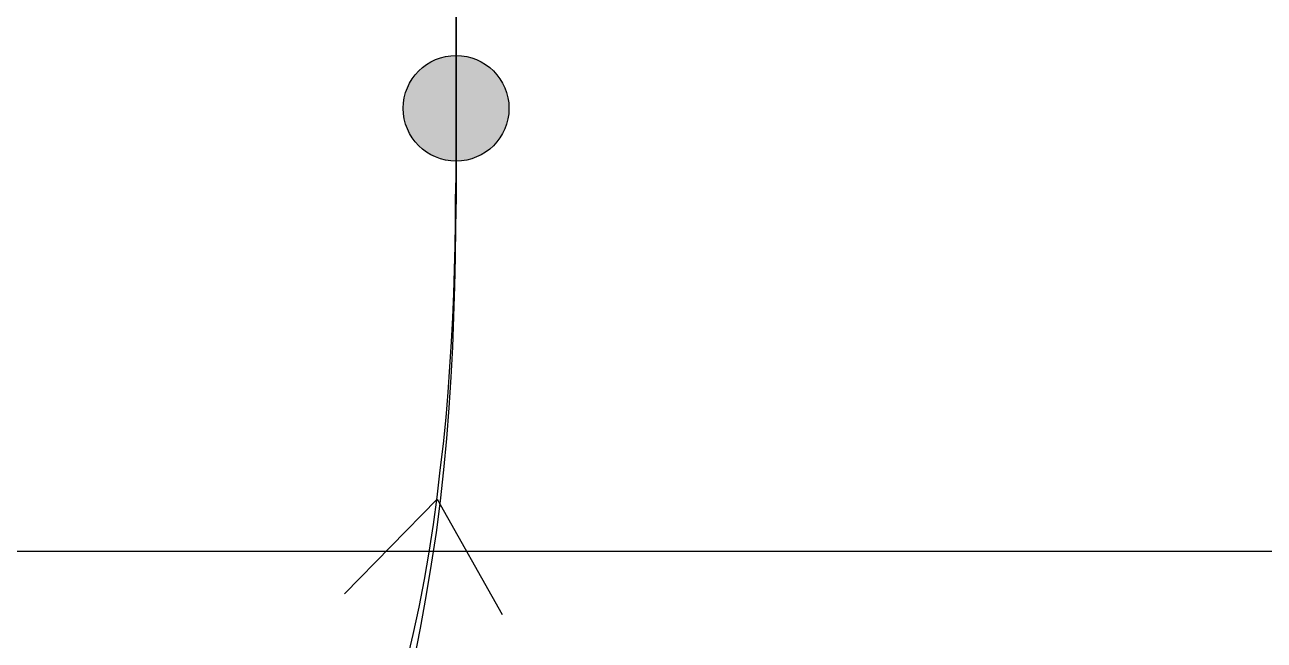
# Model space of a CAD drawing. Header units: millimetres. Extents: x -18594 to 273470, y -238787 to 48452.
# Drawn here: x 72165 to 74510, y -117076 to -115911 of the extents above; entities that cross this region are included whole.
import ezdxf

# ---------------------------------------------------------------- set-up
doc = ezdxf.new("R2010")
doc.units = ezdxf.units.MM
doc.layers.add('AM_BOR', color=4, linetype='Continuous', lineweight=25)
for name, color, linetype, true_color in [('Xref AGV layout$0$Ndc8_F_Moderate', 5, 'Continuous', 0x0000ff), ('Xref AGV layout$0$Ndc8_F_TurnRightModerate', 5, 'Continuous', 0x0000ff), ('Xref AGV layout$0$Ndc8_InAdjust_HOP', 1, 'Continuous', 0xff0000), ('Xref AGV layout$0$Ndc8_Point', 7, 'Continuous', 0x000080), ('Xref AGV layout$0$Ndc8_R_TurnLeft_InAdj_Slow', 1, 'Continuous', 0xff0000)]:
    doc.layers.add(name, color=color, linetype=linetype, true_color=true_color)

# ---------------------------------------------------------------- blocks, each defined once
blk = doc.blocks.new('Xref AGV layout$0$Double AGV')
blk.add_lwpolyline([(31012.9, -233312), (37805.7, -233312), (37805.7, -235469.6), (31012.9, -235469.6)], close=True)
blk = doc.blocks.new('Xref AGV layout')
at = {"layer": 'Xref AGV layout$0$Ndc8_Point'}
h = blk.add_hatch(color=256, dxfattribs=at)
edge = h.paths.add_edge_path(flags=0)
edge.add_arc((72981, -116069), 100, 0, 360)
at = {"layer": 'Xref AGV layout$0$Ndc8_F_Moderate'}
blk.add_lwpolyline([(72981, -113478), (72981, -116069)], dxfattribs=at)
at = {"layer": 'Xref AGV layout$0$Ndc8_F_TurnRightModerate'}
blk.add_lwpolyline([(72981, -116069), (72981, -116125), (72981, -116181), (72981, -116237), (72980, -116293), (72979, -116350), (72978, -116406), (72976, -116463), (72974, -116521), (72971, -116578), (72967, -116636), (72963, -116694), (72957, -116753), (72951, -116812), (72943, -116872), (72943, -116872), (72934, -116932), (72924, -116993), (72913, -117053), (72901, -117114)], dxfattribs=at)
at = {"layer": 'Xref AGV layout$0$Ndc8_InAdjust_HOP'}
blk.add_lwpolyline([(72981, -116069), (72981, -113478)], dxfattribs=at)
at = {"layer": 'Xref AGV layout$0$Ndc8_Point'}
blk.add_circle((72981, -116069), 100, dxfattribs=at)
at = {"layer": 'Xref AGV layout$0$Ndc8_R_TurnLeft_InAdj_Slow'}
for points in [[(72888, -117116), (72900, -117065), (72911, -117013), (72921, -116961), (72930, -116909), (72938, -116857), (72945, -116805), (72951, -116754), (72957, -116704), (72957, -116704), (72962, -116654), (72966, -116606), (72969, -116558), (72972, -116511), (72975, -116465), (72977, -116420), (72978, -116374), (72979, -116330), (72980, -116286), (72980, -116242), (72981, -116199), (72981, -116155), (72981, -116112), (72981, -116069)], [(72770, -116988), (72945, -116809), (73068, -117027)]]:
    blk.add_lwpolyline(points, dxfattribs=at)
blk.add_blockref('Xref AGV layout$0$Double AGV', (38227.1, 116404.8))

msp = doc.modelspace()

# ---------------------------------------------------------------- block references
at = {"layer": 'AM_BOR'}
msp.add_blockref('Xref AGV layout', (0, 0), dxfattribs=at)

doc.saveas('drawing.dxf')
